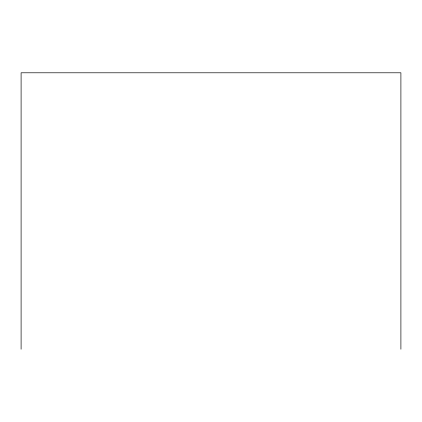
<?xml version="1.0" encoding="UTF-8"?>
<svg xmlns="http://www.w3.org/2000/svg" width="422" height="422" viewBox="0 0 422 422"><rect width="100%" height="100%" fill="white"/><g stroke="black" fill="none" stroke-linecap="round" stroke-linejoin="round"><path stroke-width="0.63" d="M400.9 349.21L400.9 72.79L21.1 72.79L21.1 349.21"/></g></svg>
